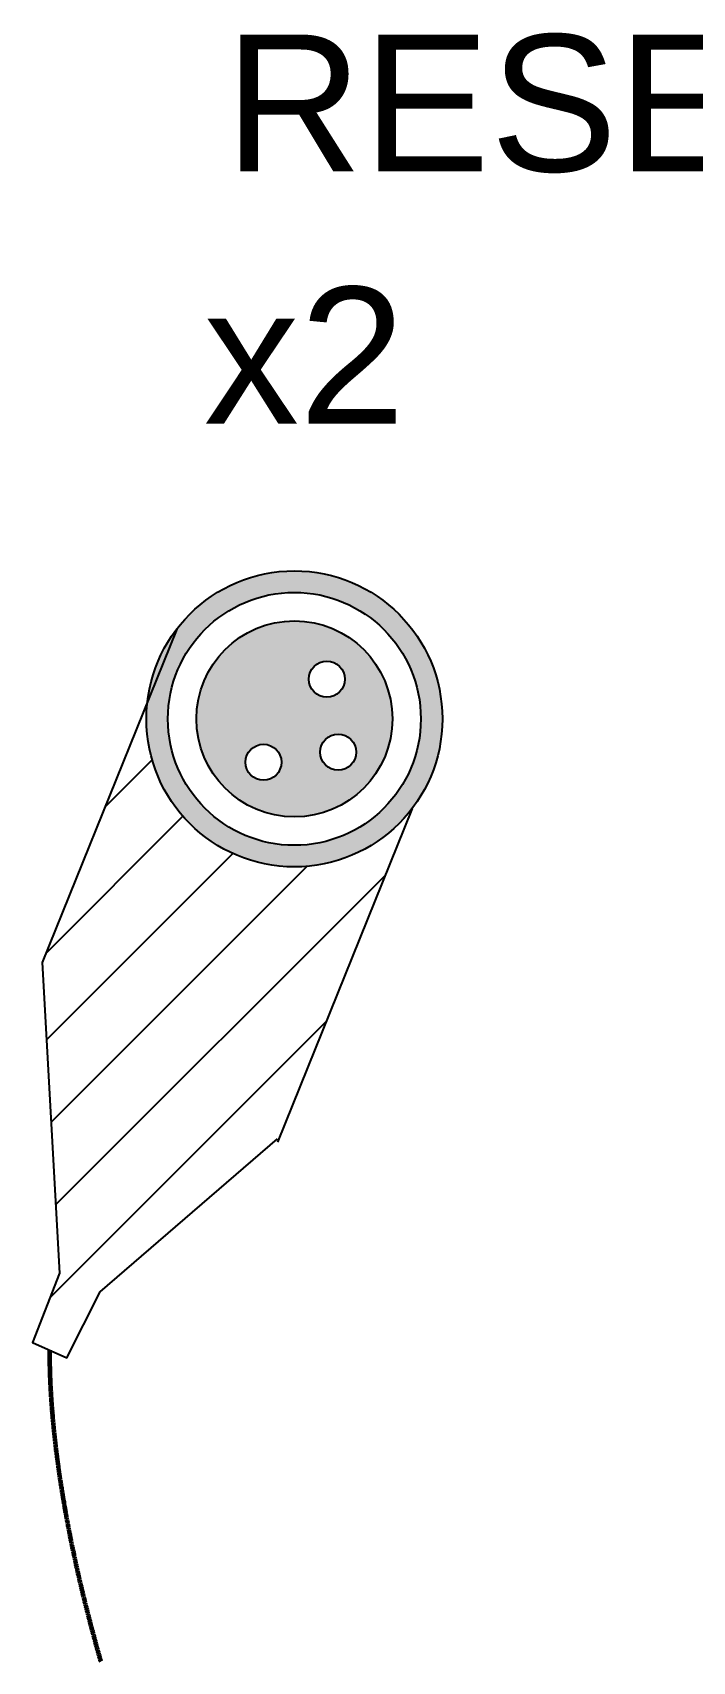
# Model space of a CAD drawing. Header units: millimetres. Extents: x 88 to 97873, y 32 to 55088.
# Drawn here: x 46707.4 to 46877.5, y 4241.3 to 4661.1 of the extents above; entities that cross this region are included whole.
import ezdxf

# ---------------------------------------------------------------- set-up
doc = ezdxf.new("R2010")
doc.units = ezdxf.units.MM
doc.header["$LTSCALE"] = 0.3
doc.layers.add('FICHAS_XLR', color=7, linetype='Continuous')
doc.styles.get("Standard").update_dxf_attribs({"font": 'arial.ttf'})

msp = doc.modelspace()

# ---------------------------------------------------------------- hatches: boundary and pattern name
h = msp.add_hatch()
h.set_pattern_fill('ANSI31', color=256, scale=5)
h.set_pattern_definition([(45, (-346.76, 0), (-11.22532, 11.22532), [])])
h.paths.add_polyline_path([(46771.06, 4376.46), (46805.21, 4461.12, -0.717615), (46736.75, 4484.25, -0.028768), (46737, 4488.63), (46709.91, 4421.47), (46714.34, 4341.42), (46707.42, 4323.56), (46716.29, 4319.54), (46724.85, 4336.62)])
at = {"layer": 'FICHAS_XLR'}
h = msp.add_hatch(color=0, dxfattribs=at)
h.dxf.hatch_style = 1
h.paths.add_polyline_path([(46800.15, 4484.25, 1), (46749.63, 4484.25, 1)], flags=0)
h.paths.add_polyline_path([(46771.55, 4473.06, -1), (46762.27, 4473.06, -1)], flags=0)
h.paths.add_polyline_path([(46778.62, 4494.48, -1), (46787.9, 4494.48, -1)], flags=0)
h.paths.add_polyline_path([(46790.8, 4475.65, -1), (46781.52, 4475.65, -1)], flags=0)
h.paths.add_polyline_path([(46736.75, 4484.25, 1), (46813.03, 4484.25, 1)])
h.paths.add_polyline_path([(46807.48, 4484.25, -1), (46742.3, 4484.25, -1)], flags=16)
h = msp.add_hatch(color=0, dxfattribs=at)
h.dxf.hatch_style = 1
h.paths.add_polyline_path([(46749.63, 4484.25, 1), (46800.15, 4484.25, 1)])
h.paths.add_polyline_path([(46787.9, 4494.48, -1), (46778.62, 4494.48, -1)], flags=16)
h.paths.add_polyline_path([(46771.55, 4473.06, -1), (46762.27, 4473.06, -1)], flags=16)
h.paths.add_polyline_path([(46790.8, 4475.65, -1), (46781.52, 4475.65, -1)], flags=16)

# ---------------------------------------------------------------- linework, layer by layer
msp.add_line((46805.21, 4461.12), (46770.55, 4375.2))
msp.add_lwpolyline([(46744.57, 4507.39), (46709.91, 4421.47), (46714.34, 4341.42), (46707.42, 4323.56), (46716.29, 4319.54), (46724.85, 4336.62), (46770.52, 4376)])
at = {"lineweight": 60}
msp.add_lwpolyline([(46725.06, 4241.28), (46725, 4241.49), (46724.94, 4241.71), (46724.88, 4241.93), (46724.82, 4242.15), (46724.75, 4242.36), (46724.69, 4242.58), (46724.63, 4242.8), (46724.57, 4243.01), (46724.51, 4243.23), (46724.45, 4243.45), (46724.39, 4243.66), (46724.33, 4243.88), (46724.26, 4244.09), (46724.2, 4244.31), (46724.14, 4244.53), (46724.08, 4244.74), (46724.02, 4244.96), (46723.96, 4245.18), (46723.9, 4245.39), (46723.84, 4245.61), (46723.78, 4245.82), (46723.72, 4246.04), (46723.67, 4246.26), (46723.61, 4246.47), (46723.55, 4246.69), (46723.49, 4246.9), (46723.43, 4247.12), (46723.37, 4247.33), (46723.31, 4247.55), (46723.25, 4247.77), (46723.19, 4247.98), (46723.14, 4248.2), (46723.08, 4248.41), (46723.02, 4248.63), (46722.96, 4248.84), (46722.91, 4249.06), (46722.85, 4249.27), (46722.79, 4249.49), (46722.73, 4249.7), (46722.68, 4249.92), (46722.62, 4250.13), (46722.56, 4250.35), (46722.51, 4250.56), (46722.45, 4250.78), (46722.39, 4250.99), (46722.34, 4251.21), (46722.28, 4251.42), (46722.22, 4251.64), (46722.17, 4251.85), (46722.11, 4252.06), (46722.06, 4252.28), (46722, 4252.49), (46721.94, 4252.71), (46721.89, 4252.92), (46721.83, 4253.14), (46721.78, 4253.35), (46721.72, 4253.56), (46721.67, 4253.78), (46721.62, 4253.99), (46721.56, 4254.21), (46721.51, 4254.42), (46721.45, 4254.63), (46721.4, 4254.85), (46721.34, 4255.06), (46721.29, 4255.27), (46721.24, 4255.49), (46721.18, 4255.7), (46721.13, 4255.91), (46721.08, 4256.13), (46721.02, 4256.34), (46720.97, 4256.55), (46720.92, 4256.77), (46720.87, 4256.98), (46720.81, 4257.19), (46720.76, 4257.41), (46720.71, 4257.62), (46720.66, 4257.83), (46720.6, 4258.04), (46720.55, 4258.26), (46720.5, 4258.47), (46720.45, 4258.68), (46720.4, 4258.89), (46720.35, 4259.11), (46720.3, 4259.32), (46720.24, 4259.53), (46720.19, 4259.74), (46720.14, 4259.95), (46720.09, 4260.17), (46720.04, 4260.38), (46719.99, 4260.59), (46719.94, 4260.8), (46719.89, 4261.01), (46719.84, 4261.23), (46719.79, 4261.44), (46719.74, 4261.65), (46719.69, 4261.86), (46719.64, 4262.07), (46719.59, 4262.28), (46719.54, 4262.49), (46719.5, 4262.7), (46719.45, 4262.92), (46719.4, 4263.13), (46719.35, 4263.34), (46719.3, 4263.55), (46719.25, 4263.76), (46719.21, 4263.97), (46719.16, 4264.18), (46719.11, 4264.39), (46719.06, 4264.6), (46719.01, 4264.81), (46718.97, 4265.02), (46718.92, 4265.23), (46718.87, 4265.44), (46718.83, 4265.65), (46718.78, 4265.86), (46718.73, 4266.07), (46718.69, 4266.28), (46718.64, 4266.49), (46718.59, 4266.7), (46718.55, 4266.91), (46718.5, 4267.12), (46718.46, 4267.33), (46718.41, 4267.54), (46718.36, 4267.75), (46718.32, 4267.96), (46718.27, 4268.17), (46718.23, 4268.38), (46718.18, 4268.59), (46718.14, 4268.8), (46718.1, 4269), (46718.05, 4269.21), (46718.01, 4269.42), (46717.96, 4269.63), (46717.92, 4269.84), (46717.87, 4270.05), (46717.83, 4270.26), (46717.79, 4270.46), (46717.74, 4270.67), (46717.7, 4270.88), (46717.66, 4271.09), (46717.61, 4271.3), (46717.57, 4271.5), (46717.53, 4271.71), (46717.49, 4271.92), (46717.44, 4272.13), (46717.4, 4272.33), (46717.36, 4272.54), (46717.32, 4272.75), (46717.28, 4272.96), (46717.23, 4273.16), (46717.19, 4273.37), (46717.15, 4273.58), (46717.11, 4273.78), (46717.07, 4273.99), (46717.03, 4274.2), (46716.99, 4274.4), (46716.95, 4274.61), (46716.91, 4274.82), (46716.87, 4275.02), (46716.83, 4275.23), (46716.79, 4275.44), (46716.75, 4275.64), (46716.71, 4275.85), (46716.67, 4276.06), (46716.63, 4276.26), (46716.59, 4276.47), (46716.55, 4276.67), (46716.51, 4276.88), (46716.47, 4277.08), (46716.43, 4277.29), (46716.39, 4277.49), (46716.36, 4277.7), (46716.32, 4277.9), (46716.28, 4278.11), (46716.24, 4278.31), (46716.2, 4278.52), (46716.17, 4278.72), (46716.13, 4278.93), (46716.09, 4279.13), (46716.05, 4279.34), (46716.02, 4279.54), (46715.98, 4279.75), (46715.94, 4279.95), (46715.91, 4280.15), (46715.87, 4280.36), (46715.83, 4280.56), (46715.8, 4280.77), (46715.76, 4280.97), (46715.73, 4281.17), (46715.69, 4281.38), (46715.66, 4281.58), (46715.62, 4281.78), (46715.59, 4281.99), (46715.55, 4282.19), (46715.52, 4282.39), (46715.48, 4282.6), (46715.45, 4282.8), (46715.41, 4283), (46715.38, 4283.2), (46715.34, 4283.41), (46715.31, 4283.61), (46715.28, 4283.81), (46715.24, 4284.01), (46715.21, 4284.22), (46715.18, 4284.42), (46715.14, 4284.62), (46715.11, 4284.82), (46715.08, 4285.02), (46715.04, 4285.23), (46715.01, 4285.43), (46714.98, 4285.63), (46714.95, 4285.83), (46714.92, 4286.03), (46714.88, 4286.23), (46714.85, 4286.43), (46714.82, 4286.63), (46714.79, 4286.84), (46714.76, 4287.04), (46714.73, 4287.24), (46714.7, 4287.44), (46714.67, 4287.64), (46714.64, 4287.84), (46714.6, 4288.04), (46714.57, 4288.24), (46714.54, 4288.44), (46714.51, 4288.64), (46714.48, 4288.84), (46714.45, 4289.04), (46714.43, 4289.24), (46714.4, 4289.44), (46714.37, 4289.64), (46714.34, 4289.83), (46714.31, 4290.03), (46714.28, 4290.23), (46714.25, 4290.43), (46714.22, 4290.63), (46714.2, 4290.83), (46714.17, 4291.03), (46714.14, 4291.23), (46714.11, 4291.42), (46714.08, 4291.62), (46714.06, 4291.82), (46714.03, 4292.02), (46714, 4292.22), (46713.98, 4292.41), (46713.95, 4292.61), (46713.92, 4292.81), (46713.9, 4293.01), (46713.87, 4293.2), (46713.84, 4293.4), (46713.82, 4293.6), (46713.79, 4293.8), (46713.77, 4293.99), (46713.74, 4294.19), (46713.72, 4294.39), (46713.69, 4294.58), (46713.67, 4294.78), (46713.64, 4294.98), (46713.62, 4295.17), (46713.59, 4295.37), (46713.57, 4295.56), (46713.54, 4295.76), (46713.52, 4295.96), (46713.5, 4296.15), (46713.47, 4296.35), (46713.45, 4296.54), (46713.43, 4296.74), (46713.4, 4296.93), (46713.38, 4297.13), (46713.36, 4297.32), (46713.33, 4297.52), (46713.31, 4297.71), (46713.29, 4297.91), (46713.27, 4298.1), (46713.24, 4298.3), (46713.22, 4298.49), (46713.2, 4298.68), (46713.18, 4298.88), (46713.16, 4299.07), (46713.14, 4299.27), (46713.12, 4299.46), (46713.1, 4299.65), (46713.08, 4299.85), (46713.05, 4300.04), (46713.03, 4300.23), (46713.01, 4300.42), (46712.99, 4300.62), (46712.97, 4300.81), (46712.95, 4301), (46712.94, 4301.2), (46712.92, 4301.39), (46712.9, 4301.58), (46712.88, 4301.77), (46712.86, 4301.96), (46712.84, 4302.16), (46712.82, 4302.35), (46712.8, 4302.54), (46712.79, 4302.73), (46712.77, 4302.92), (46712.75, 4303.11), (46712.73, 4303.3), (46712.72, 4303.5), (46712.7, 4303.69), (46712.68, 4303.88), (46712.66, 4304.07), (46712.65, 4304.26), (46712.63, 4304.45), (46712.61, 4304.64), (46712.6, 4304.83), (46712.58, 4305.02), (46712.57, 4305.21), (46712.55, 4305.4), (46712.53, 4305.59), (46712.52, 4305.78), (46712.5, 4305.97), (46712.49, 4306.16), (46712.47, 4306.35), (46712.46, 4306.53), (46712.44, 4306.72), (46712.43, 4306.91), (46712.42, 4307.1), (46712.4, 4307.29), (46712.39, 4307.48), (46712.37, 4307.66), (46712.36, 4307.85), (46712.35, 4308.04), (46712.33, 4308.23), (46712.32, 4308.42), (46712.31, 4308.6), (46712.3, 4308.79), (46712.28, 4308.98), (46712.27, 4309.16), (46712.26, 4309.35), (46712.25, 4309.54), (46712.24, 4309.72), (46712.22, 4309.91), (46712.21, 4310.1), (46712.2, 4310.28), (46712.19, 4310.47), (46712.18, 4310.66), (46712.17, 4310.84), (46712.16, 4311.03), (46712.15, 4311.21), (46712.14, 4311.4), (46712.13, 4311.58), (46712.12, 4311.77), (46712.11, 4311.95), (46712.1, 4312.14), (46712.09, 4312.32), (46712.08, 4312.51), (46712.07, 4312.69), (46712.06, 4312.88), (46712.05, 4313.06), (46712.05, 4313.24), (46712.04, 4313.43), (46712.03, 4313.61), (46712.02, 4313.8), (46712.01, 4313.98), (46712.01, 4314.16), (46712, 4314.35), (46711.99, 4314.53), (46711.99, 4314.71), (46711.98, 4314.89), (46711.97, 4315.08), (46711.97, 4315.26), (46711.96, 4315.44), (46711.95, 4315.62), (46711.95, 4315.81), (46711.94, 4315.99), (46711.94, 4316.17), (46711.93, 4316.35), (46711.93, 4316.53), (46711.92, 4316.71), (46711.92, 4316.89), (46711.91, 4317.08), (46711.91, 4317.26), (46711.9, 4317.44), (46711.9, 4317.62), (46711.89, 4317.8), (46711.89, 4317.98), (46711.89, 4318.16), (46711.88, 4318.34), (46711.88, 4318.52), (46711.88, 4318.7), (46711.87, 4318.88), (46711.87, 4319.06), (46711.87, 4319.24), (46711.87, 4319.41), (46711.87, 4319.59), (46711.86, 4319.77), (46711.86, 4319.95), (46711.86, 4320.13), (46711.86, 4320.31), (46711.86, 4320.49), (46711.86, 4320.66), (46711.86, 4320.84), (46711.85, 4321.02), (46711.85, 4321.2), (46711.85, 4321.37), (46711.85, 4321.55)], dxfattribs=at)
at = {"layer": 'FICHAS_XLR', "color": 0}
for centre, radius in [((46774.89, 4484.25), 38.14), ((46774.89, 4484.25), 32.59), ((46774.89, 4484.25), 25.26), ((46783.26, 4494.48), 4.64), ((46786.16, 4475.65), 4.64), ((46766.91, 4473.06), 4.64)]:
    msp.add_circle(centre, radius, dxfattribs=at)

# ---------------------------------------------------------------- texts
at = {"char_height": 35.245, "attachment_point": 5}
for s, insert in [('RESERVAS', (46890.99, 4642.72)), ('x2', (46777.51, 4577.92))]:
    msp.add_mtext_dynamic_manual_height_columns(s, width=108.4621, gutter_width=176.22, heights=[0], dxfattribs=dict(at, insert=insert))

doc.saveas('drawing.dxf')
